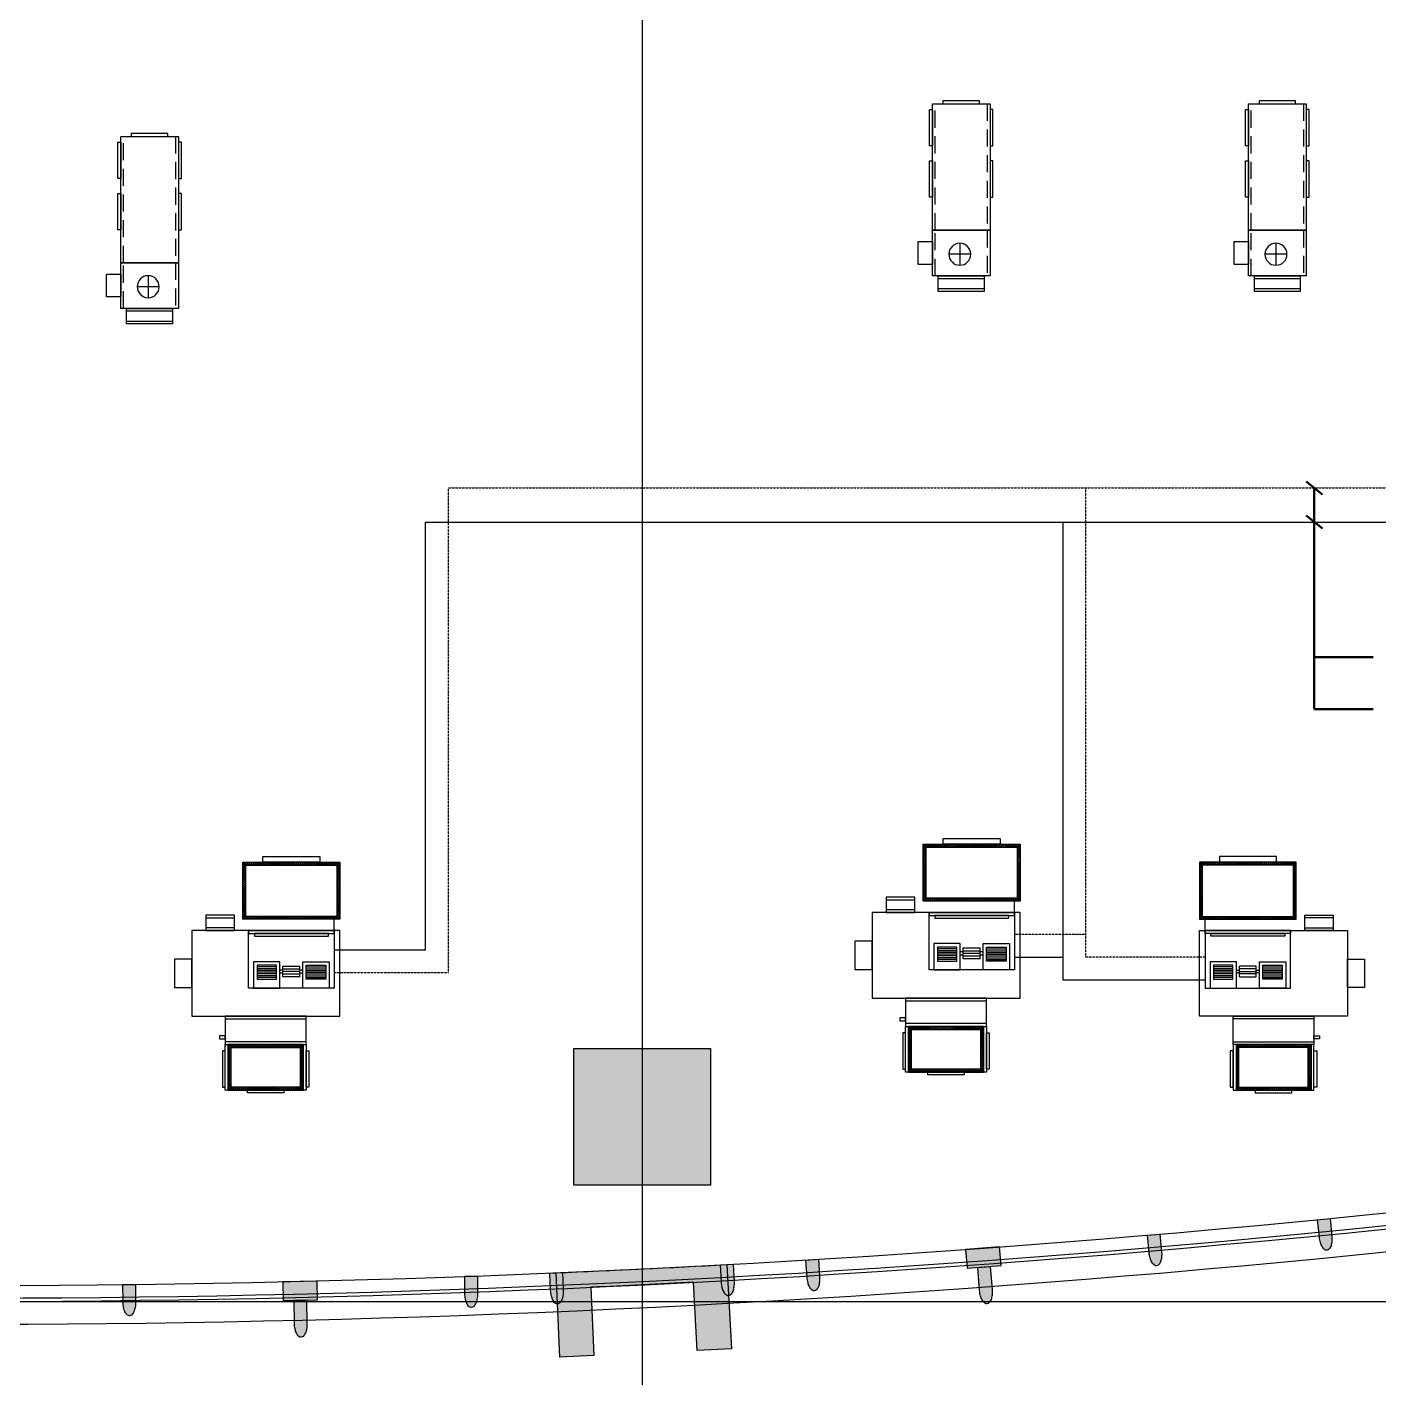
# Model space of a CAD drawing. Header units: inches. Extents: x -10386 to 73614, y -7144 to 52256.
# Drawn here: x 30602 to 42467, y -671 to 11185 of the extents above; entities that cross this region are included whole.
import ezdxf

# ---------------------------------------------------------------- set-up
doc = ezdxf.new("R2010")
doc.units = ezdxf.units.IN
doc.header["$MEASUREMENT"] = 0
for name, pattern in [('DASH2', [0.6, 0.5, -0.1]), ('DASHED', [0.75, 0.5, -0.25]), ('HIDDEN', [0.375, 0.25, -0.125])]:
    doc.linetypes.add(name, pattern=pattern)
doc.layers.add('arch', color=8, linetype='Continuous')
doc.layers.add('暖-设备-VAV', color=6, linetype='Continuous')
for name, color, linetype, lineweight in [('暖通-空调-冷凝水管', 140, 'DASH2', 50), ('暖通-空调-热水供水管', 1, 'Continuous', 25), ('暖通-空调-热水回水管', 1, 'DASHED', 25)]:
    doc.layers.add(name, color=color, linetype=linetype, lineweight=lineweight)

# ---------------------------------------------------------------- blocks, each defined once
blk = doc.blocks.new('A$C0FBF0051')
at = {"layer": '暖-设备-VAV', "ltscale": 600}
h = blk.add_hatch(dxfattribs=at)
h.set_pattern_fill('ANSI37', color=9, scale=100, style=0)
h.set_pattern_definition([(45, (3695250.5, -605371.5), (-8.838834765, 8.838834765), []), (135, (3695250.5, -605371.5), (-8.838834765, -8.838834765), [])])
h.paths.add_polyline_path([(-555, 1600), (104, 1600), (104, 2000), (-555, 2000)])
h.paths.add_polyline_path([(-529, 1975), (79, 1975), (79, 1625), (-529, 1625)], flags=16)
h = blk.add_hatch(dxfattribs=at)
h.set_pattern_fill('ANSI37', color=9, scale=100, style=0)
h.set_pattern_definition([(45, (3724282.349, -592149.306), (-8.838834765, 8.838834765), []), (135, (3724282.349, -592149.306), (-8.838834765, -8.838834765), [])])
h.paths.add_polyline_path([(-425, 0), (425, 0), (425, 500), (-425, 500)])
h.paths.add_polyline_path([(-400, 25), (400, 25), (400, 475), (-400, 475)], flags=16)
for p, q in [((-555, 1600), (-555, 2000)), ((-555, 2000), (104, 2000)), ((-529, 1975), (-529, 1625)), ((79, 1975), (-529, 1975)), ((79, 1975), (79, 1625)), ((104, 1600), (104, 2000)), ((104, 1600), (-555, 1600)), ((-529, 1625), (79, 1625)), ((375, 600), (375, 500))]:
    blk.add_line(p, q, dxfattribs=at)
at = {"layer": '暖-设备-VAV', "color": 9, "ltscale": 600}
for p, q in [((-131, 1012), (-301, 1012)), ((-131, 996), (-301, 996)), ((-131, 981), (-301, 981)), ((-131, 965), (-301, 965)), ((-131, 950), (-301, 950)), ((-101, 971), (-74, 971)), ((74, 1006), (-74, 1006)), ((-74, 1006), (-74, 911)), ((-74, 981), (74, 981)), ((74, 958), (-74, 958)), ((74, 1006), (74, 911)), ((74, 971), (100, 971)), ((131, 1012), (301, 1012)), ((131, 996), (301, 996)), ((131, 981), (301, 981)), ((131, 965), (301, 965)), ((131, 950), (301, 950)), ((-131, 935), (-301, 935)), ((-131, 919), (-301, 919)), ((-74, 946), (-101, 946)), ((-74, 936), (74, 936)), ((-74, 911), (74, 911)), ((100, 946), (74, 946)), ((131, 935), (301, 935)), ((131, 919), (301, 919))]:
    blk.add_line(p, q, dxfattribs=at)
at = {"layer": '暖-设备-VAV', "ltscale": 600}
for points in [[(-65, 2025), (-385, 2025), (-385, 2000), (-65, 2000)], [(-580, 1975), (-580, 1655), (-605, 1655), (-605, 1975)], [(-580, 1600), (129, 1600), (129, 2000), (-580, 2000)], [(-555, 1600), (104, 1600), (104, 2000), (-555, 2000)], [(-630, 1550), (-580, 1550), (-580, 1525), (-630, 1525)], [(-580, 1600), (129, 1600), (129, 1350), (-580, 1350)], [(-875, 1350), (425, 1350), (425, 600), (-875, 600)], [(-1025, 1100), (-875, 1100), (-875, 850), (-1025, 850)], [(-375, 600), (375, 600), (375, 1104), (-375, 1104)], [(-332, 1104), (-101, 1104), (-101, 873), (-332, 873)], [(331, 1104), (100, 1104), (100, 873), (331, 873)], [(-499, 600), (-499, 464), (-750, 464), (-750, 600)], [(-499, 575), (-750, 575), (-750, 600), (-499, 600)], [(-499, 464), (-750, 464), (-750, 489), (-499, 489)], [(-425, 0), (425, 0), (425, 500), (-425, 500)], [(-400, 25), (400, 25), (400, 475), (-400, 475)], [(-250, -50), (250, -50), (250, 0), (-250, 0)]]:
    blk.add_lwpolyline(points, close=True, dxfattribs=at)
at = {"layer": '暖-设备-VAV', "color": 9, "ltscale": 600}
for points in [[(129, 1975), (129, 1655), (154, 1655), (154, 1975)], [(129, 1575), (-580, 1575), (-580, 1600), (129, 1600)], [(129, 1350), (-580, 1350), (-580, 1375), (129, 1375)], [(-301, 1027), (-131, 1027), (-131, 904), (-301, 904)], [(301, 1027), (131, 1027), (131, 904), (301, 904)], [(375, 600), (-375, 600), (-375, 625), (375, 625)], [(325, 625), (-325, 625), (-325, 650), (325, 650)]]:
    blk.add_lwpolyline(points, close=True, dxfattribs=at)
blk = doc.blocks.new('A$C1B2B0464')
for p, q in [((-290, 363), (-290, 170)), ((-193, 266), (-386, 266))]:
    blk.add_line(p, q)
blk.add_circle((-290, 266), 96.8)
at = {"layer": '暖-设备-VAV', "ltscale": 600}
for points in [[(-616, 77), (-480, 77), (-480, 480), (-616, 480)], [(-480, 532), (-480, 25), (-80, 25), (-80, 532)], [(-80, 532), (-80, 25), (-80, 25), (-80, 532)], [(-80, 532), (-80, 25), (1030, 25), (1030, 532)], [(529, 532), (209, 532), (209, 557), (529, 557)], [(980, 532), (660, 532), (660, 557), (980, 557)], [(1030, 118), (1030, 438), (1055, 438), (1055, 118)], [(-380, 25), (-380, -101), (-180, -101), (-180, 25)], [(529, 25), (209, 25), (209, 0), (529, 0)], [(980, 25), (660, 25), (660, 0), (980, 0)]]:
    blk.add_lwpolyline(points, close=True, dxfattribs=at)
at = {"layer": '暖-设备-VAV', "color": 1, "ltscale": 600}
for points in [[(-591, 77), (-591, 480), (-616, 480), (-616, 77)], [(-480, 77), (-480, 480), (-505, 480), (-505, 77)]]:
    blk.add_lwpolyline(points, close=True, dxfattribs=at)
at = {"layer": '暖-设备-VAV', "color": 1, "linetype": 'HIDDEN', "ltscale": 600}
for points in [[(-480, 507), (-480, 50), (-80, 50), (-80, 507)], [(-80, 507), (-80, 50), (-80, 50), (-80, 507)], [(-80, 507), (-80, 50), (1030, 50), (1030, 507)]]:
    blk.add_lwpolyline(points, close=True, dxfattribs=at)

msp = doc.modelspace()

# ---------------------------------------------------------------- hatches: boundary and pattern name
at = {"layer": 'arch'}
for points in [[(35400, 2221.8), (36600, 2221.8), (36600, 1021.8), (35400, 1021.8)], [(39137.5, 479.3), (38838.6, 456.1), (38851.4, 291.6), (39150.3, 314.8)], [(33147.7, 179), (32847.9, 173.9), (32850.7, 9), (33150.5, 14.1)]]:
    msp.add_hatch(color=256, dxfattribs=at).paths.add_polyline_path(points)
h = msp.add_hatch(color=256, dxfattribs=at)
edge = h.paths.add_edge_path()
edge.add_arc((41782.2, 548.8), 272.1, -4.62101, 5.91412, ccw=False)
edge.add_arc((41891.4, 540), 162.6, 341.73502, 355.37899, ccw=False)
edge.add_arc((41961.8, 516.7), 88.4, 318.60772, 341.73502, ccw=False)
edge.add_arc((42008, 476), 26.8, 275.91412, 318.60772, ccw=False)
edge.add_arc((42008, 476), 26.8, 233.22053, 275.91412, ccw=False)
edge.add_arc((42044.9, 525.3), 88.4, 210.09323, 233.22053, ccw=False)
edge.add_arc((42109, 562.5), 162.6, 196.44926, 210.09323, ccw=False)
edge.add_arc((42214.1, 593.5), 272.1, 185.91412, 196.44926, ccw=False)
edge.add_line((41943.4, 565.5), (41927.7, 717.2))
edge.add_line((41927.7, 717.2), (42037.1, 728.5))
edge.add_line((42037.1, 728.5), (42052.9, 576.8))
h = msp.add_hatch(color=256, dxfattribs=at)
edge = h.paths.add_edge_path()
edge.add_arc((40287.6, 414.8), 272.1, -5.31679, 5.21834, ccw=False)
edge.add_arc((40396.7, 404.7), 162.6, 341.03924, 354.68321, ccw=False)
edge.add_arc((40466.8, 380.6), 88.4, 317.91194, 341.03924, ccw=False)
edge.add_arc((40512.6, 339.3), 26.8, 275.21834, 317.91194, ccw=False)
edge.add_arc((40512.6, 339.3), 26.8, 232.52475, 275.21834, ccw=False)
edge.add_arc((40550.1, 388.2), 88.4, 209.39745, 232.52475, ccw=False)
edge.add_arc((40614.6, 424.6), 162.6, 195.75348, 209.39745, ccw=False)
edge.add_arc((40720.1, 454.3), 272.1, 185.21834, 195.75348, ccw=False)
edge.add_line((40449.1, 429.6), (40435.2, 581.5))
edge.add_line((40435.2, 581.5), (40544.8, 591.5))
edge.add_line((40544.8, 591.5), (40558.6, 439.6))
h = msp.add_hatch(color=256, dxfattribs=at)
edge = h.paths.add_edge_path()
edge.add_arc((30000, 123600), 123600, 272.574294, 272.991938, ccw=False)
edge.add_line((35551.5, 124.7), (35577, -475.1))
edge.add_line((35577, -475.1), (35277.3, -487.8))
edge.add_line((35277.3, -487.8), (35245.8, 251.5))
edge.add_arc((30000, 123600), 123460, 272.435226, 273.131006)
edge.add_line((36743.3, 324.3), (36783.7, -414.6))
edge.add_line((36783.7, -414.6), (36484.2, -431))
edge.add_line((36484.2, -431), (36451.4, 168.5))
h = msp.add_hatch(color=256, dxfattribs=at)
edge = h.paths.add_edge_path()
edge.add_arc((37286.2, 200.9), 272.1, -6.70835, 3.82679, ccw=False)
edge.add_arc((37395, 188.1), 162.6, 339.64768, 353.29165, ccw=False)
edge.add_arc((37464.5, 162.3), 88.4, 316.52038, 339.64768, ccw=False)
edge.add_arc((37509.2, 119.9), 26.8, 273.82679, 316.52038, ccw=False)
edge.add_arc((37509.2, 119.9), 26.8, 231.13319, 273.82679, ccw=False)
edge.add_arc((37547.9, 167.9), 88.4, 208.00589, 231.13319, ccw=False)
edge.add_arc((37613.3, 202.7), 162.6, 194.36192, 208.00589, ccw=False)
edge.add_arc((37719.5, 229.9), 272.1, 183.82679, 194.36192, ccw=False)
edge.add_line((37448, 211.7), (37437.8, 363.9))
edge.add_line((37437.8, 363.9), (37547.5, 371.2))
edge.add_line((37547.5, 371.2), (37557.7, 219.1))
h = msp.add_hatch(color=256, dxfattribs=at)
edge = h.paths.add_edge_path()
edge.add_arc((35035.3, 89.9), 272.1, -8.09991, 2.43523, ccw=False)
edge.add_arc((35143.8, 74.5), 162.6, 338.25612, 351.90009, ccw=False)
edge.add_arc((35212.7, 47), 88.4, 315.12882, 338.25612, ccw=False)
edge.add_arc((35256.4, 3.5), 26.8, 272.43523, 315.12882, ccw=False)
edge.add_arc((35256.4, 3.5), 26.8, 229.74163, 272.43523, ccw=False)
edge.add_arc((35296.2, 50.6), 88.4, 206.61433, 229.74163, ccw=False)
edge.add_arc((35362.5, 83.8), 162.6, 192.97036, 206.61433, ccw=False)
edge.add_arc((35469.2, 108.4), 272.1, 182.43523, 192.97036, ccw=False)
edge.add_line((35197.3, 96.8), (35190.9, 249.2))
edge.add_line((35190.9, 249.2), (35300.8, 253.8))
edge.add_line((35300.8, 253.8), (35307.2, 101.5))
h = msp.add_hatch(color=256, dxfattribs=at)
edge = h.paths.add_edge_path()
edge.add_arc((36534.8, 160.2), 272.1, -7.40413, 3.13101, ccw=False)
edge.add_arc((36643.5, 146), 162.6, 338.9519, 352.59587, ccw=False)
edge.add_arc((36712.7, 119.4), 88.4, 315.8246, 338.9519, ccw=False)
edge.add_arc((36756.8, 76.5), 26.8, 273.13101, 315.8246, ccw=False)
edge.add_arc((36756.8, 76.5), 26.8, 230.43741, 273.13101, ccw=False)
edge.add_arc((36796.1, 124), 88.4, 207.31011, 230.43741, ccw=False)
edge.add_arc((36862, 158), 162.6, 193.66614, 207.31011, ccw=False)
edge.add_arc((36968.4, 183.9), 272.1, 183.13101, 193.66614, ccw=False)
edge.add_line((36696.7, 169), (36688.4, 321.3))
edge.add_line((36688.4, 321.3), (36798.2, 327.3))
edge.add_line((36798.2, 327.3), (36806.5, 175))
h = msp.add_hatch(color=256, dxfattribs=at)
edge = h.paths.add_edge_path()
edge.add_arc((38800.2, 84.4), 272.1, 353.91797, 364.45311, ccw=False)
edge.add_arc((38909.1, 72.7), 162.6, 340.274, 353.91797, ccw=False)
edge.add_arc((38978.9, 47.7), 88.4, 317.1467, 340.274, ccw=False)
edge.add_arc((39024.1, 5.8), 26.8, 274.45311, 317.1467, ccw=False)
edge.add_arc((39024.1, 5.8), 26.8, 231.75951, 274.45311, ccw=False)
edge.add_arc((39062.2, 54.2), 88.4, 208.63221, 231.75951, ccw=False)
edge.add_arc((39127.3, 89.7), 162.6, 194.98824, 208.63221, ccw=False)
edge.add_arc((39233.1, 118.1), 272.1, 184.45311, 194.98824, ccw=False)
edge.add_line((38961.8, 96.9), (38944.1, 323.8))
edge.add_line((38944.1, 323.8), (39053.8, 332.3))
edge.add_line((39053.8, 332.3), (39071.5, 105.5))
h = msp.add_hatch(color=256, dxfattribs=at)
edge = h.paths.add_edge_path()
edge.add_arc((31283.1, -4.7), 272.1, -10.18725, 0.34789, ccw=False)
edge.add_arc((31391, -24.1), 162.6, 336.16878, 349.81275, ccw=False)
edge.add_arc((31458.8, -54.1), 88.4, 313.04149, 336.16878, ccw=False)
edge.add_arc((31500.8, -99.1), 26.8, 270.34789, 313.04149, ccw=False)
edge.add_arc((31500.8, -99.1), 26.8, 227.65429, 270.34789, ccw=False)
edge.add_arc((31542.3, -53.5), 88.4, 204.52699, 227.65429, ccw=False)
edge.add_arc((31609.8, -22.8), 162.6, 190.88302, 204.52699, ccw=False)
edge.add_arc((31717.4, -2.1), 272.1, 180.34789, 190.88302, ccw=False)
edge.add_line((31445.3, -3.7), (31444.3, 148.8))
edge.add_line((31444.3, 148.8), (31554.3, 149.4))
edge.add_line((31554.3, 149.4), (31555.3, -3.1))
h = msp.add_hatch(color=256, dxfattribs=at)
edge = h.paths.add_edge_path()
edge.add_arc((34283.1, 68.1), 272.1, -10.18725, 0.34789, ccw=False)
edge.add_arc((34391, 48.8), 162.6, 336.16878, 349.81275, ccw=False)
edge.add_arc((34458.8, 18.8), 88.4, 313.04149, 336.16878, ccw=False)
edge.add_arc((34500.8, -26.2), 26.8, 270.34789, 313.04149, ccw=False)
edge.add_arc((34500.8, -26.2), 26.8, 227.65429, 270.34789, ccw=False)
edge.add_arc((34542.3, 19.3), 88.4, 204.52699, 227.65429, ccw=False)
edge.add_arc((34609.8, 50.1), 162.6, 190.88302, 204.52699, ccw=False)
edge.add_arc((34717.4, 70.8), 272.1, 180.34789, 190.88302, ccw=False)
edge.add_line((34445.3, 69.1), (34444.3, 221.6))
edge.add_line((34444.3, 221.6), (34554.3, 222.3))
edge.add_line((34554.3, 222.3), (34555.3, 69.8))
h = msp.add_hatch(color=256, dxfattribs=at)
edge = h.paths.add_edge_path()
edge.add_arc((32787, -194.7), 272.1, 350.43907, 360.97421, ccw=False)
edge.add_arc((32895.1, -212.9), 162.6, 336.7951, 350.43907, ccw=False)
edge.add_arc((32963.2, -242.2), 88.4, 313.66781, 336.7951, ccw=False)
edge.add_arc((33005.8, -286.7), 26.8, 270.97421, 313.66781, ccw=False)
edge.add_arc((33005.8, -286.7), 26.8, 228.28061, 270.97421, ccw=False)
edge.add_arc((33046.8, -240.7), 88.4, 205.15332, 228.28061, ccw=False)
edge.add_arc((33113.9, -209.2), 162.6, 191.50935, 205.15332, ccw=False)
edge.add_arc((33221.2, -187.4), 272.1, 180.97421, 191.50935, ccw=False)
edge.add_line((32949.1, -192), (32945.3, 35.5))
edge.add_line((32945.3, 35.5), (33055.3, 37.4))
edge.add_line((33055.3, 37.4), (33059.1, -190.1))

# ---------------------------------------------------------------- linework, layer by layer
at = {"layer": 'arch', "ltscale": 0.02}
for points in [[(36000, 48856.2), (36000, -1780)], [(-4918.1, 0), (61637.1, 0)]]:
    msp.add_lwpolyline(points, dxfattribs=at)
at = {"layer": 'arch'}
for points in [[(48110, 43588.2, 0.0892167), (4300, 42223.1), (4300, 37714.5, 0.0074119), (821.7, 37125.1, 0.0691966), (821.7, 7594.9, 0.0074119), (4300, 7005.5), (4300, 2496.9, 0.0892167), (48110, 1131.8), (48110, 8416.6, 0.0191145), (56909.6, 10716.5, 0.1037494), (56909.6, 34003.5, 0.0191145), (48110, 36303.4)], [(48110, 43588.2, 0.0892167), (4300, 42223.1), (4300, 37714.5, 0.0074119), (821.7, 37125.1, 0.0691966), (821.7, 7594.9, 0.0074119), (4300, 7005.5), (4300, 2496.9, 0.0892167), (48110, 1131.8), (48110, 8416.6, 0.0191145), (56909.6, 10716.5, 0.1037494), (56909.6, 34003.5, 0.0191145), (48110, 36303.4)], [(47910, 43415.5, 0.0885346), (4500, 42060.9), (4500, 37542.8, 0.0074691), (1000, 36954.5, 0.0685189), (1000, 7765.5, 0.0074691), (4500, 7177.2), (4500, 2659.1, 0.0885346), (47910, 1304.5), (47910, 8577.3, 0.0192029), (56738, 10873.6, 0.1026894), (56738, 33846.4, 0.0192029), (47910, 36142.7)], [(47910, 43415.5, 0.0885346), (4500, 42060.9), (4500, 37542.8, 0.0074691), (1000, 36954.5, 0.0685189), (1000, 7765.5, 0.0074691), (4500, 7177.2), (4500, 2659.1, 0.0885346), (47910, 1304.5), (47910, 8577.3, 0.0192029), (56738, 10873.6, 0.1026894), (56738, 33846.4, 0.0192029), (47910, 36142.7)], [(47880, 43389.6, 0.0884322), (4530, 42036.6), (4530, 37517, 0.0074776), (1026.8, 36928.9, 0.068417), (1026.8, 7791.1, 0.0074776), (4530, 7203), (4530, 2683.4, 0.0884322), (47880, 1330.4), (47880, 8601.4, 0.0192161), (56712.3, 10897.2, 0.1025298), (56712.3, 33822.8, 0.0192161), (47880, 36118.6)], [(47770, 43294.5, 0.088056), (4640, 41947.3), (4640, 37422.5, 0.0075089), (1124.9, 36835.1, 0.0680427), (1124.9, 7884.9, 0.0075089), (4640, 7297.5), (4640, 2772.7, 0.088056), (47770, 1425.5), (47770, 8690, 0.0192645), (56617.8, 10983.6, 0.1019431), (56617.8, 33736.4, 0.0192645), (47770, 36030)], [(42052.9, 576.8, -0.0460006), (42053.4, 526.9, -0.0596035), (42045.8, 489, -0.1012558), (42028.1, 458.3, -0.1884712), (42010.8, 449.3, -0.1884712), (41992, 454.5, -0.1012558), (41968.4, 481, -0.0596035), (41953.1, 516.5, -0.0460006), (41943.4, 565.5), (41927.7, 717.2), (42037.1, 728.5)], [(40558.6, 439.6, -0.0460006), (40558.6, 389.6, -0.0596035), (40550.5, 351.9, -0.1012558), (40532.5, 321.3, -0.1884712), (40515, 312.6, -0.1884712), (40496.3, 318, -0.1012558), (40473, 344.8, -0.0596035), (40458.2, 380.4, -0.0460006), (40449.1, 429.6), (40435.2, 581.5), (40544.8, 591.5)], [(37557.7, 219.1, -0.0460006), (37556.5, 169.1, -0.0596035), (37547.4, 131.6, -0.1012558), (37528.7, 101.5, -0.1884712), (37511, 93.2, -0.1884712), (37492.4, 99.1, -0.1012558), (37469.8, 126.4, -0.0596035), (37455.9, 162.4, -0.0460006), (37448, 211.7), (37437.8, 363.9), (37547.5, 371.2)], [(35307.2, 101.5, -0.0460006), (35304.8, 51.6, -0.0596035), (35294.8, 14.2, -0.1012558), (35275.4, -15.4, -0.1884712), (35257.5, -23.3, -0.1884712), (35239, -16.9, -0.1012558), (35217.1, 10.9, -0.0596035), (35204, 47.3, -0.0460006), (35197.3, 96.8), (35190.9, 249.2), (35300.8, 253.8)], [(36806.5, 175, -0.0460006), (36804.7, 125.1, -0.0596035), (36795.2, 87.7, -0.1012558), (36776.1, 57.8, -0.1884712), (36758.3, 49.7, -0.1884712), (36739.8, 55.8, -0.1012558), (36717.5, 83.4, -0.0596035), (36704, 119.6, -0.0460006), (36696.7, 169), (36688.4, 321.3), (36798.2, 327.3)], [(39071.5, 105.5, -0.0460006), (39070.8, 55.5, -0.0596035), (39062.1, 17.9, -0.1012558), (39043.7, -12.4, -0.1884712), (39026.2, -20.9, -0.1884712), (39007.5, -15.2, -0.1012558), (38984.6, 11.8, -0.0596035), (38970.3, 47.7, -0.0460006), (38961.8, 96.9), (38946.1, 298.9), (39055.8, 307.5)], [(31555.3, -3.1, -0.0460006), (31551, -52.8, -0.0596035), (31539.7, -89.8, -0.1012558), (31519.1, -118.7, -0.1884712), (31501, -125.9, -0.1884712), (31482.8, -118.9, -0.1012558), (31461.9, -90.2, -0.0596035), (31450.1, -53.5, -0.0460006), (31445.3, -3.7), (31444.3, 148.8), (31554.3, 149.4)], [(34555.3, 69.8, -0.0460006), (34551, 20, -0.0596035), (34539.7, -16.9, -0.1012558), (34519.1, -45.8, -0.1884712), (34501, -53, -0.1884712), (34482.8, -46, -0.1012558), (34461.9, -17.4, -0.0596035), (34450.1, 19.4, -0.0460006), (34445.3, 69.1), (34444.3, 221.6), (34554.3, 222.3)], [(33059.1, -190.1, -0.0460006), (33055.4, -239.9, -0.0596035), (33044.5, -277, -0.1012558), (33024.3, -306.1, -0.1884712), (33006.2, -313.5, -0.1884712), (32987.9, -306.7, -0.1012558), (32966.7, -278.3, -0.0596035), (32954.6, -241.7, -0.0460006), (32949.1, -192), (32945.7, 10.6), (33055.7, 12.4)]]:
    msp.add_lwpolyline(points, format="xyb", close=True, dxfattribs=at)
for points in [[(35400, 2221.8), (36600, 2221.8), (36600, 1021.8), (35400, 1021.8)], [(39137.5, 479.3), (38838.6, 456.1), (38851.4, 291.6), (39150.3, 314.8)], [(33147.7, 179), (32847.9, 173.9), (32850.7, 9), (33150.5, 14.1)]]:
    msp.add_lwpolyline(points, close=True, dxfattribs=at)
msp.add_lwpolyline([(36451.4, 168.5, -0.0018223), (35551.5, 124.7), (35577, -475.1), (35277.3, -487.8), (35245.8, 251.5, 0.0030359), (36743.3, 324.3), (36783.7, -414.6), (36484.2, -431), (36451.4, 168.5)], format="xyb", dxfattribs=at)
at = {"layer": '暖通-空调-冷凝水管', "color": 4, "linetype": 'ByBlock'}
for p, q in [((41827.1, 7197.7, 0), (41971.1, 7083.5, 0)), ((41899.1, 7140.6, 0), (41899.1, 5198.5, 0)), ((41827.1, 6897.7, 0), (41971.1, 6783.5, 0)), ((41899.1, 5656.3, 0), (42415.9, 5656.3, 0)), ((41899.1, 5198.5, 0), (42415.9, 5198.5, 0))]:
    msp.add_line(p, q, dxfattribs=at)
at = {"layer": '暖通-空调-热水供水管'}
for p, q in [((34100.4, 6840.6), (42961.9, 6840.6)), ((34100.4, 3084.4), (34100.4, 6840.6)), ((39691.2, 6840.6), (39691.2, 2821.1)), ((34100.4, 3084.4), (33297.2, 3084.4)), ((39691.2, 3020.5), (39267.8, 3020.5)), ((40941.1, 2821.1), (39691.2, 2821.1))]:
    msp.add_line(p, q, dxfattribs=at)
at = {"layer": '暖通-空调-热水回水管'}
for p, q in [((34300.4, 7140.6), (43106.7, 7140.6)), ((34300.4, 2884.4), (34300.4, 7140.6)), ((39891.2, 7140.6), (39891.2, 3021.1)), ((39891.2, 3220.5), (39267.8, 3220.5)), ((40941.1, 3021.1), (39891.2, 3021.1)), ((34300.4, 2884.4), (33297.2, 2884.4))]:
    msp.add_line(p, q, dxfattribs=at)

# ---------------------------------------------------------------- block references
at = {"layer": '暖-设备-VAV', "ltscale": 600, "extrusion": (0, 0, -1), "zscale": -1, "rotation": 90}
for p in [(-38522.3, 9481.7), (-41296, 9481.7), (-31399.4, 9196)]:
    msp.add_blockref('A$C1B2B0464', p, dxfattribs=at)
at = {"layer": '暖-设备-VAV', "ltscale": 600, "xscale": -1, "rotation": 180}
for p in [(38892.8, 4013.5), (32922.2, 3855.3)]:
    msp.add_blockref('A$C0FBF0051', p, dxfattribs=at)
at = {"layer": '暖-设备-VAV', "ltscale": 600, "rotation": 180}
msp.add_blockref('A$C0FBF0051', (41316.1, 3855.3), dxfattribs=at)

doc.saveas('drawing.dxf')
